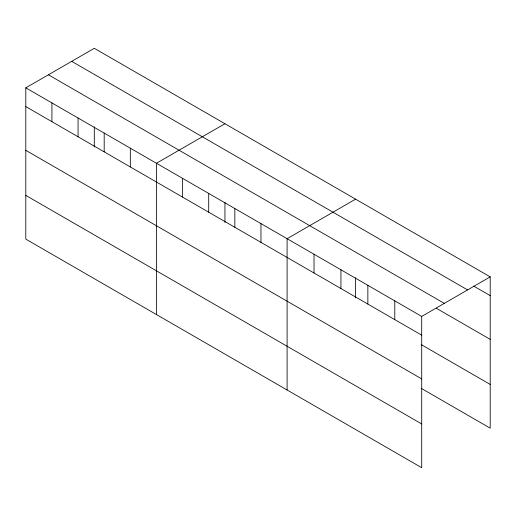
<?xml version="1.0" encoding="UTF-8"?>
<svg xmlns="http://www.w3.org/2000/svg" width="516" height="516" viewBox="0 0 516 516"><rect width="100%" height="100%" fill="white"/><g stroke="black" fill="none" stroke-linecap="round" stroke-linejoin="round"><path stroke-width="0.77" d="M25.8 87.843L421.707 316.418L421.707 467.702L25.8 239.127L25.8 87.843L94.293 48.298L490.2 276.873L490.2 428.157L421.172 388.303M224.944 123.724L156.451 163.269L156.451 314.56M355.595 199.157L287.096 238.702L287.096 389.986M421.707 316.418L490.2 276.873M473.63 286.064L490.2 295.623M71.692 61.346L467.599 289.921M48.401 74.788L444.308 303.363M436.355 308.278L490.2 339.36M25.8 106.599L421.707 335.168M421.172 344.572L490.2 384.426M25.8 150.33L421.707 378.905M25.8 195.396L421.707 423.965M394.785 300.873L394.785 319.63M367.863 285.329L367.863 304.085M355.595 277.737L355.595 297.855M340.941 269.784L340.941 288.541M314.018 254.24L314.018 272.996M260.967 223.615L260.967 242.372M234.838 208.529L234.838 227.285M224.944 202.311L224.944 222.428M208.709 193.442L208.709 212.199M182.58 178.355L182.58 197.112M130.322 148.182L130.322 166.939M104.187 133.096L104.187 151.852M94.293 126.878L94.293 146.996M78.058 118.009L78.058 136.766M51.929 102.929L51.929 121.679"/></g></svg>
